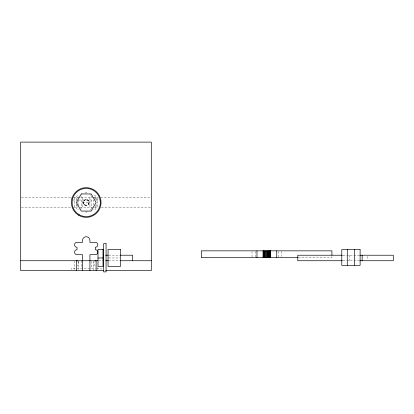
<?xml version="1.0" encoding="UTF-8"?>
<svg xmlns="http://www.w3.org/2000/svg" width="414" height="414" viewBox="0 0 414 414"><rect width="100%" height="100%" fill="white"/><g stroke="black" fill="none" stroke-linecap="round" stroke-linejoin="round"><path stroke-width="0.31" stroke-dasharray="2.07 1.55" d="M77.635 197.457L78.707 196.836M85.124 193.131L86.195 192.51L87.266 193.131M87.266 211.668L86.195 212.284L85.124 211.668M89.942 210.121L91.013 209.505M21.342 197.566L71.224 197.566M71.394 197.566L71.394 199.419M73.713 197.566L93.636 197.566M94.149 197.566L98.553 197.566M100.602 197.566L151.296 197.566M72.926 200.034L76.595 200.034M78.65 200.034L93.636 200.034L93.636 205.598M95.779 200.034L99.526 200.034M82.515 202.508L89.931 202.508M21.342 207.45L71.224 207.45M73.713 207.45L77.625 207.45M80.047 207.45L93.755 207.45M94.402 207.45L98.284 207.45M101.244 207.45L151.296 207.45M108.67 255.21L120.355 255.21M342.968 255.226L359.098 255.226M298.303 257.679L331.919 257.679L331.919 256.437M108.67 257.974L119.739 257.974M98.677 260.737L103.81 260.737M108.628 260.737L120.355 260.737M342.968 260.737L359.098 260.737M75.074 268.148L71.394 268.148L71.394 269.385M76.957 268.148L95.494 268.148M96.71 268.148L101.052 268.148L101.052 269.385M89.942 194.673L91.013 195.294M88.591 203.781L89.408 204.252M367.549 256.447L367.549 259.511M349.219 255.226L349.219 260.737M281.675 251.469L281.675 256.437M278.446 251.469L278.446 257.679M255.169 251.469L255.169 257.679M252.017 251.469L252.017 257.679M97.823 197.566L97.823 207.45M97.823 267.532L97.823 269.385M96.11 200.034L96.11 197.566A2.474 2.474 0 0 0 93.155 195.139M96.11 204.361L96.11 207.45A2.474 2.474 0 0 1 93.155 209.872M95.349 197.566L95.349 199.419M95.349 205.598L95.349 207.45M94.759 197.457L94.759 198.689M93.636 261.353L93.636 270.621M91.168 200.034L91.168 207.45A2.474 2.474 0 0 0 91.582 208.822M91.168 261.353L91.168 268.148M89.931 197.566L89.931 207.45M82.515 197.566L82.515 207.45M81.284 200.034L81.284 207.45A2.474 2.474 0 0 1 80.771 208.956M81.284 260.737L81.284 268.148M78.81 200.034L78.81 205.598M78.81 261.353L78.81 269.385M77.635 201.778L77.635 203.015M77.02 197.566L77.02 200.034M77.02 204.977L77.02 207.45M76.342 200.655L76.342 197.566A2.474 2.474 0 0 1 79.131 195.113M76.342 203.74L76.342 207.45A2.474 2.474 0 0 0 79.131 209.898M74.546 197.566L74.546 207.45M74.546 260.737L74.546 269.385M91.168 197.566A2.474 2.474 0 0 1 91.582 196.189M80.865 196.189A2.474 2.474 0 0 1 81.284 197.566M95.282 265.534A2.474 2.474 0 0 1 94.195 261.648M78.148 261.519A2.474 2.474 0 0 1 77.164 265.534M84.844 204.899A2.763 2.763 0 0 0 88.989 202.508A2.763 2.763 0 0 0 84.844 200.112A2.763 2.763 0 0 0 84.844 204.899M84.813 204.79A2.763 2.763 0 0 0 88.958 202.399A2.763 2.763 0 0 0 84.813 200.003A2.763 2.763 0 0 0 84.813 204.79M84.72 205.106A3.007 3.007 0 0 0 89.227 202.508A3.007 3.007 0 0 0 84.72 199.905A3.007 3.007 0 0 0 84.72 205.106"/><path stroke-width="0.62" d="M105.58 255.21L108.157 255.21M120.396 255.21L132.635 255.21L132.635 260.727M342.43 255.226L297.801 255.226L297.801 260.737L342.43 260.737M359.745 255.226L393.3 255.226L393.3 260.737L359.745 260.737M297.909 257.679L201.323 257.679L201.323 250.848L331.919 250.848L331.919 255.195M97.994 257.974L103.003 257.974M20.7 260.737L98.035 260.737M105.736 260.737L108.302 260.737M120.495 260.737L151.296 260.737M103.81 270.621L20.7 270.621L20.7 142.111L151.296 142.111L151.296 270.621L105.736 270.621M362.131 255.226L362.131 260.737M354.689 249.57L354.689 265.312M347.279 249.57L347.279 265.312M276.733 250.848L276.733 257.679M270.342 250.848L270.342 257.679M270.14 250.848L270.14 257.679M269.721 250.848L269.721 257.679M269.188 250.848L269.188 257.679M268.986 250.848L268.986 257.679M268.324 250.848L268.324 257.679M267.848 250.848L267.848 257.679M267.351 250.848L267.351 257.679M266.849 250.848L266.849 257.679M266.093 250.848L266.093 257.679M265.369 250.848L265.369 257.679M264.712 250.848L264.712 257.679M264.137 250.848L264.137 257.679M263.682 250.848L263.682 257.679M263.356 250.848L263.356 257.679M263.216 250.848L263.216 257.679M263.138 250.848L263.138 257.679M256.965 250.848L256.965 257.679M103.588 254.796L103.588 260.794M96.11 270.621L96.11 260.737A2.474 2.474 0 0 0 94.972 261.011M89.931 270.621L89.931 254.667L95.349 254.667A2.474 2.474 0 0 0 97.823 252.193A2.474 2.474 0 0 0 95.349 249.725L95.349 247.261A2.474 2.474 0 0 0 97.823 244.788A2.474 2.474 0 0 0 95.349 242.319L89.931 242.319L89.931 240.451A3.705 3.705 0 0 0 86.226 236.746A3.705 3.705 0 0 0 82.515 240.451L82.515 242.319L77.02 242.319A2.474 2.474 0 0 0 74.546 244.788A2.474 2.474 0 0 0 77.02 247.261L77.02 249.725A2.474 2.474 0 0 0 74.546 252.193A2.474 2.474 0 0 0 77.02 254.667L82.515 254.667L82.515 270.621M76.342 270.621L76.342 260.737A2.474 2.474 0 0 1 77.475 261.011M81.284 193.943L76.342 202.508L81.284 211.068L91.168 211.068L96.11 202.508L91.168 193.943L81.284 193.943M106.067 243.701L103.65 243.701L103.65 271.889L106.067 271.889L106.067 243.701M103.003 249.409L97.994 249.409L97.994 266.533L103.003 266.533L103.003 249.409M120.355 249.409L108.054 249.409L108.054 266.533L120.355 266.533L120.355 249.409M360.113 249.57L341.778 249.57L341.778 265.312L360.113 265.312L360.113 249.57M270.544 257.679L270.554 250.848L270.518 257.679M79.177 214.716A14.097 14.097 0 0 0 100.323 202.508A14.097 14.097 0 0 0 79.177 190.3A14.097 14.097 0 0 0 79.177 214.716M78.81 215.347A14.826 14.826 0 0 0 101.052 202.508A14.826 14.826 0 0 0 78.81 189.664A14.826 14.826 0 0 0 78.81 215.347"/></g></svg>
